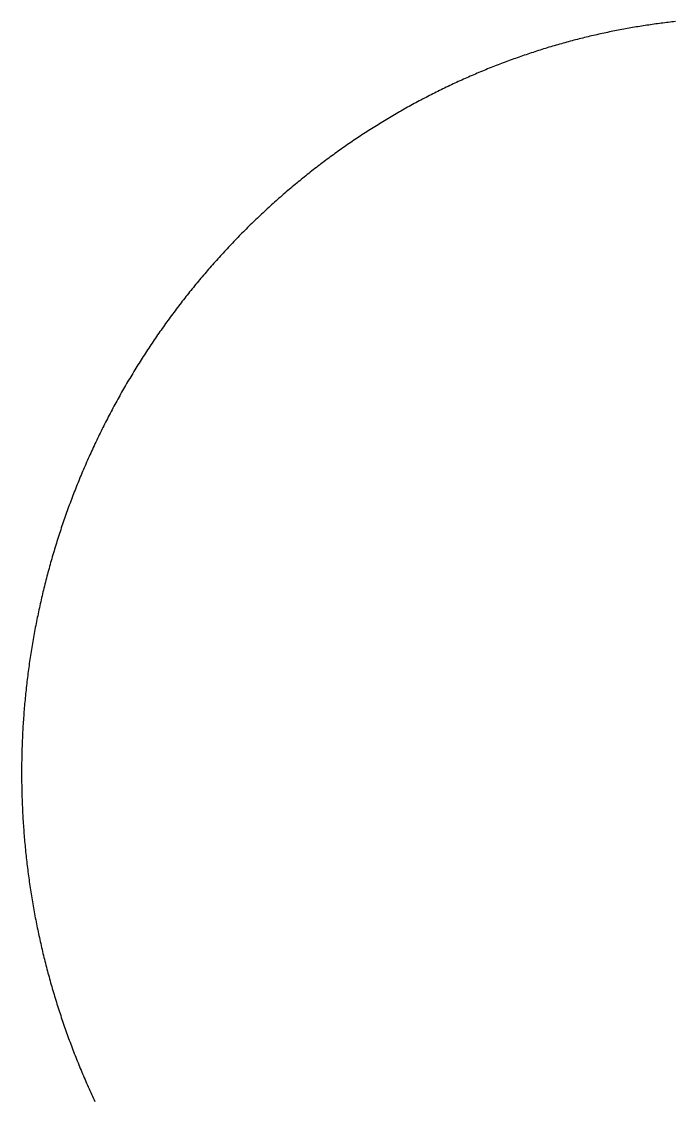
# Model space of a CAD drawing. Header units: metres. Extents: x 0 to 80, y 0 to 80.
# Drawn here: x 30.74 to 40, y 15.35 to 30.64 of the extents above; entities that cross this region are included whole.
import ezdxf

# ---------------------------------------------------------------- set-up
doc = ezdxf.new("R2010")
doc.units = ezdxf.units.M

msp = doc.modelspace()

# ---------------------------------------------------------------- linework, layer by layer
at = {"layer": 'ENGRAVE'}
msp.add_lwpolyline([(40.00037, 30.635568), (39.975137, 30.632815), (39.949899, 30.629996), (39.924657, 30.627109), (39.899412, 30.624154), (39.874162, 30.621132), (39.848909, 30.618043), (39.823653, 30.614886), (39.798393, 30.611661), (39.773131, 30.608369), (39.747865, 30.605009), (39.722598, 30.601581), (39.697327, 30.598086), (39.672055, 30.594523), (39.646781, 30.590892), (39.621504, 30.587193), (39.596227, 30.583427), (39.570948, 30.579592), (39.545667, 30.57569), (39.520386, 30.57172), (39.495104, 30.567682), (39.469822, 30.563576), (39.444539, 30.559401), (39.419256, 30.555159), (39.393973, 30.550849), (39.36869, 30.54647), (39.343408, 30.542024), (39.318127, 30.537509), (39.292846, 30.532926), (39.267566, 30.528275), (39.242288, 30.523556), (39.217011, 30.518768), (39.191736, 30.513912), (39.166462, 30.508988), (39.141191, 30.503996), (39.115922, 30.498935), (39.090655, 30.493806), (39.065392, 30.488609), (39.040131, 30.483343), (39.014873, 30.478009), (38.989618, 30.472606), (38.964367, 30.467135), (38.93912, 30.461596), (38.913877, 30.455988), (38.888637, 30.450311), (38.863402, 30.444567), (38.838172, 30.438753), (38.812946, 30.432872), (38.787726, 30.426921), (38.76251, 30.420902), (38.7373, 30.414815), (38.712095, 30.408659), (38.686896, 30.402435), (38.661703, 30.396142), (38.636517, 30.38978), (38.611336, 30.38335), (38.586162, 30.376851), (38.560995, 30.370284), (38.535835, 30.363648), (38.510683, 30.356944), (38.485537, 30.350171), (38.460399, 30.343329), (38.435269, 30.336419), (38.410147, 30.329441), (38.385034, 30.322393), (38.359928, 30.315277), (38.334832, 30.308093), (38.309744, 30.30084), (38.284665, 30.293518), (38.259596, 30.286128), (38.234536, 30.278669), (38.209486, 30.271142), (38.184445, 30.263546), (38.159415, 30.255881), (38.134395, 30.248148), (38.109385, 30.240347), (38.084386, 30.232476), (38.059398, 30.224538), (38.034422, 30.216531), (38.009456, 30.208455), (37.984502, 30.200311), (37.95956, 30.192098), (37.93463, 30.183817), (37.909712, 30.175468), (37.884806, 30.16705), (37.859913, 30.158563), (37.835032, 30.150008), (37.810165, 30.141385), (37.785311, 30.132693), (37.76047, 30.123933), (37.735643, 30.115105), (37.710829, 30.106208), (37.68603, 30.097243), (37.661245, 30.08821), (37.636474, 30.079108), (37.611718, 30.069938), (37.586976, 30.0607), (37.56225, 30.051394), (37.537539, 30.042019), (37.512844, 30.032577), (37.488164, 30.023066), (37.4635, 30.013487), (37.438852, 30.00384), (37.41422, 29.994125), (37.389605, 29.984342), (37.365007, 29.974491), (37.340425, 29.964572), (37.315861, 29.954584), (37.291313, 29.944529), (37.266784, 29.934407), (37.242272, 29.924216), (37.217778, 29.913957), (37.193302, 29.903631), (37.168845, 29.893237), (37.144406, 29.882775), (37.119986, 29.872245), (37.095584, 29.861648), (37.071202, 29.850983), (37.04684, 29.84025), (37.022497, 29.82945), (36.998173, 29.818583), (36.97387, 29.807648), (36.949587, 29.796645), (36.925324, 29.785575), (36.901082, 29.774438), (36.876861, 29.763233), (36.852661, 29.751961), (36.828481, 29.740622), (36.804324, 29.729216), (36.780188, 29.717742), (36.756074, 29.706201), (36.731981, 29.694594), (36.707912, 29.682919), (36.683864, 29.671177), (36.659839, 29.659369), (36.635837, 29.647493), (36.611858, 29.635551), (36.587903, 29.623542), (36.563971, 29.611466), (36.540062, 29.599323), (36.516177, 29.587114), (36.492317, 29.574838), (36.468481, 29.562496), (36.444669, 29.550087), (36.420882, 29.537611), (36.397119, 29.52507), (36.373382, 29.512462), (36.34967, 29.499788), (36.325984, 29.487047), (36.302323, 29.47424), (36.278689, 29.461368), (36.25508, 29.448429), (36.231498, 29.435424), (36.207942, 29.422354), (36.184413, 29.409217), (36.16091, 29.396015), (36.137435, 29.382747), (36.113987, 29.369413), (36.090567, 29.356014), (36.067175, 29.342549), (36.04381, 29.329018), (36.020473, 29.315422), (35.997165, 29.301761), (35.973885, 29.288035), (35.950634, 29.274243), (35.927412, 29.260386), (35.904219, 29.246464), (35.881055, 29.232477), (35.857921, 29.218425), (35.834817, 29.204308), (35.811742, 29.190126), (35.788698, 29.17588), (35.765683, 29.161569), (35.7427, 29.147193), (35.719747, 29.132753), (35.696825, 29.118248), (35.673934, 29.103679), (35.651074, 29.089045), (35.628246, 29.074348), (35.605449, 29.059586), (35.582685, 29.04476), (35.559952, 29.02987), (35.537252, 29.014916), (35.514584, 28.999898), (35.491949, 28.984817), (35.469347, 28.969672), (35.446778, 28.954463), (35.424242, 28.939191), (35.401739, 28.923855), (35.37927, 28.908456), (35.356835, 28.892993), (35.334434, 28.877468), (35.312068, 28.861879), (35.289735, 28.846227), (35.267438, 28.830513), (35.245175, 28.814735), (35.222947, 28.798895), (35.200754, 28.782992), (35.178597, 28.767026), (35.156475, 28.750998), (35.134389, 28.734907), (35.112339, 28.718754), (35.090326, 28.702539), (35.068348, 28.686262), (35.046407, 28.669923), (35.024503, 28.653521), (35.002636, 28.637058), (34.980806, 28.620533), (34.959013, 28.603946), (34.937258, 28.587298), (34.91554, 28.570588), (34.89386, 28.553817), (34.872219, 28.536985), (34.850615, 28.520091), (34.82905, 28.503136), (34.807524, 28.486121), (34.786036, 28.469044), (34.764588, 28.451906), (34.743178, 28.434708), (34.721808, 28.417449), (34.700478, 28.40013), (34.679187, 28.38275), (34.657937, 28.36531), (34.636726, 28.34781), (34.615556, 28.33025), (34.594426, 28.31263), (34.573337, 28.294949), (34.552289, 28.277209), (34.531281, 28.25941), (34.510315, 28.241551), (34.489391, 28.223632), (34.468508, 28.205654), (34.447667, 28.187617), (34.426868, 28.16952), (34.406111, 28.151365), (34.385396, 28.133151), (34.364724, 28.114877), (34.344094, 28.096546), (34.323508, 28.078155), (34.302964, 28.059706), (34.282464, 28.041199), (34.262007, 28.022634), (34.241594, 28.00401), (34.221224, 27.985329), (34.200899, 27.966589), (34.180617, 27.947792), (34.16038, 27.928937), (34.140187, 27.910025), (34.12004, 27.891055), (34.099936, 27.872028), (34.079878, 27.852943), (34.059866, 27.833802), (34.039898, 27.814603), (34.019976, 27.795348), (34.0001, 27.776036), (33.98027, 27.756668), (33.960486, 27.737243), (33.940748, 27.717762), (33.921056, 27.698224), (33.901411, 27.678631), (33.881813, 27.658982), (33.862262, 27.639276), (33.842758, 27.619515), (33.823301, 27.599699), (33.803892, 27.579827), (33.784531, 27.559899), (33.765217, 27.539917), (33.745951, 27.519879), (33.726733, 27.499787), (33.707564, 27.479639), (33.688443, 27.459437), (33.669371, 27.439181), (33.650348, 27.41887), (33.631374, 27.398504), (33.612448, 27.378085), (33.593573, 27.357611), (33.574746, 27.337084), (33.55597, 27.316503), (33.537243, 27.295868), (33.518566, 27.27518), (33.49994, 27.254439), (33.481363, 27.233644), (33.462838, 27.212796), (33.444362, 27.191896), (33.425938, 27.170942), (33.407565, 27.149936), (33.389243, 27.128878), (33.370972, 27.107767), (33.352753, 27.086604), (33.334585, 27.065388), (33.316469, 27.044121), (33.298405, 27.022802), (33.280394, 27.001431), (33.262434, 26.980009), (33.244527, 26.958536), (33.226673, 26.937011), (33.208871, 26.915435), (33.191123, 26.893808), (33.173427, 26.87213), (33.155785, 26.850402), (33.138196, 26.828623), (33.12066, 26.806794), (33.103179, 26.784915), (33.085751, 26.762985), (33.068377, 26.741006), (33.051057, 26.718977), (33.033792, 26.696898), (33.016581, 26.67477), (32.999425, 26.652593), (32.982324, 26.630366), (32.965278, 26.608091), (32.948286, 26.585766), (32.93135, 26.563393), (32.91447, 26.540971), (32.897645, 26.518501), (32.880875, 26.495983), (32.864162, 26.473417), (32.847504, 26.450802), (32.830903, 26.42814), (32.814358, 26.405431), (32.797869, 26.382673), (32.781437, 26.359869), (32.765062, 26.337017), (32.748744, 26.314119), (32.732482, 26.291173), (32.716278, 26.268181), (32.700132, 26.245143), (32.684042, 26.222058), (32.668011, 26.198926), (32.652037, 26.175749), (32.636121, 26.152526), (32.620263, 26.129258), (32.604463, 26.105943), (32.588721, 26.082584), (32.573039, 26.059179), (32.557414, 26.035729), (32.541849, 26.012234), (32.526342, 25.988695), (32.510894, 25.965111), (32.495506, 25.941482), (32.480177, 25.91781), (32.464907, 25.894093), (32.449697, 25.870332), (32.434546, 25.846528), (32.419456, 25.82268), (32.404425, 25.798789), (32.389455, 25.774854), (32.374545, 25.750877), (32.359695, 25.726857), (32.344905, 25.702793), (32.330177, 25.678688), (32.315509, 25.65454), (32.300902, 25.63035), (32.286357, 25.606117), (32.271872, 25.581843), (32.257449, 25.557528), (32.243087, 25.533171), (32.228787, 25.508772), (32.214548, 25.484332), (32.200371, 25.459852), (32.186257, 25.43533), (32.172204, 25.410768), (32.158214, 25.386165), (32.144286, 25.361523), (32.13042, 25.33684), (32.116617, 25.312117), (32.102877, 25.287354), (32.089199, 25.262552), (32.075585, 25.237711), (32.062034, 25.21283), (32.048545, 25.18791), (32.035121, 25.162951), (32.021759, 25.137954), (32.008462, 25.112918), (31.995227, 25.087844), (31.982057, 25.062732), (31.968951, 25.037582), (31.955909, 25.012394), (31.942931, 24.987168), (31.930017, 24.961905), (31.917167, 24.936605), (31.904382, 24.911268), (31.891662, 24.885894), (31.879007, 24.860483), (31.866416, 24.835036), (31.853891, 24.809552), (31.84143, 24.784033), (31.829035, 24.758477), (31.816705, 24.732886), (31.80444, 24.707259), (31.792241, 24.681597), (31.780108, 24.655899), (31.76804, 24.630167), (31.756038, 24.6044), (31.744103, 24.578598), (31.732233, 24.552762), (31.720429, 24.526891), (31.708692, 24.500987), (31.697021, 24.475048), (31.685417, 24.449076), (31.67388, 24.423071), (31.662409, 24.397032), (31.651005, 24.37096), (31.639667, 24.344855), (31.628397, 24.318718), (31.617194, 24.292548), (31.606058, 24.266345), (31.59499, 24.240111), (31.583989, 24.213844), (31.573056, 24.187546), (31.56219, 24.161216), (31.551392, 24.134855), (31.540662, 24.108463), (31.529999, 24.08204), (31.519405, 24.055585), (31.508879, 24.029101), (31.498421, 24.002586), (31.488031, 23.97604), (31.47771, 23.949465), (31.467457, 23.92286), (31.457273, 23.896226), (31.447158, 23.869562), (31.437111, 23.842868), (31.427134, 23.816146), (31.417225, 23.789395), (31.407385, 23.762615), (31.397614, 23.735807), (31.387913, 23.708971), (31.378281, 23.682106), (31.368718, 23.655214), (31.359225, 23.628294), (31.349802, 23.601347), (31.340448, 23.574373), (31.331163, 23.547371), (31.321949, 23.520343), (31.312805, 23.493288), (31.30373, 23.466207), (31.294726, 23.439099), (31.285792, 23.411966), (31.276928, 23.384806), (31.268134, 23.357622), (31.259411, 23.330411), (31.250758, 23.303176), (31.242176, 23.275915), (31.233665, 23.24863), (31.225224, 23.22132), (31.216854, 23.193986), (31.208555, 23.166627), (31.200327, 23.139245), (31.19217, 23.111838), (31.184084, 23.084409), (31.176069, 23.056955), (31.168125, 23.029479), (31.160253, 23.00198), (31.152452, 22.974458), (31.144722, 22.946913), (31.137065, 22.919346), (31.129478, 22.891757), (31.121964, 22.864147), (31.114521, 22.836514), (31.107149, 22.80886), (31.09985, 22.781184), (31.092623, 22.753488), (31.085468, 22.72577), (31.078384, 22.698032), (31.071373, 22.670274), (31.064434, 22.642495), (31.057568, 22.614696), (31.050773, 22.586878), (31.044052, 22.559039), (31.037402, 22.531182), (31.030825, 22.503305), (31.024321, 22.475409), (31.017889, 22.447494), (31.01153, 22.419561), (31.005243, 22.391609), (30.99903, 22.36364), (30.992889, 22.335652), (30.986821, 22.307646), (30.980827, 22.279623), (30.974905, 22.251583), (30.969056, 22.223526), (30.96328, 22.195452), (30.957578, 22.167361), (30.951949, 22.139253), (30.946393, 22.11113), (30.94091, 22.08299), (30.935501, 22.054834), (30.930166, 22.026663), (30.924903, 21.998477), (30.919715, 21.970275), (30.9146, 21.942058), (30.909558, 21.913827), (30.90459, 21.885581), (30.899696, 21.857321), (30.894876, 21.829046), (30.890129, 21.800758), (30.885457, 21.772456), (30.880858, 21.74414), (30.876333, 21.715812), (30.871882, 21.68747), (30.867505, 21.659115), (30.863202, 21.630748), (30.858974, 21.602368), (30.854819, 21.573977), (30.850739, 21.545573), (30.846733, 21.517157), (30.842801, 21.48873), (30.838943, 21.460292), (30.83516, 21.431842), (30.831451, 21.403382), (30.827816, 21.374911), (30.824256, 21.346429), (30.82077, 21.317937), (30.817359, 21.289436), (30.814022, 21.260924), (30.81076, 21.232403), (30.807572, 21.203872), (30.804459, 21.175332), (30.801421, 21.146784), (30.798457, 21.118226), (30.795568, 21.08966), (30.792754, 21.061086), (30.790014, 21.032504), (30.787349, 21.003914), (30.784759, 20.975316), (30.782244, 20.94671), (30.779804, 20.918098), (30.777438, 20.889479), (30.775148, 20.860852), (30.772932, 20.83222), (30.770791, 20.803581), (30.768725, 20.774935), (30.766734, 20.746284), (30.764818, 20.717627), (30.762977, 20.688965), (30.761212, 20.660298), (30.759521, 20.631625), (30.757905, 20.602948), (30.756364, 20.574266), (30.754898, 20.54558), (30.753508, 20.516889), (30.752192, 20.488195), (30.750952, 20.459497), (30.749786, 20.430795), (30.748696, 20.40209), (30.747681, 20.373382), (30.746741, 20.344672), (30.745876, 20.315958), (30.745087, 20.287242), (30.744372, 20.258524), (30.743733, 20.229804), (30.743169, 20.201083), (30.74268, 20.172359), (30.742267, 20.143635), (30.741928, 20.114909), (30.741665, 20.086183), (30.741477, 20.057455), (30.741364, 20.028728), (30.741327, 20), (30.741364, 19.971272), (30.741477, 19.942545), (30.741665, 19.913817), (30.741928, 19.885091), (30.742267, 19.856365), (30.74268, 19.827641), (30.743169, 19.798917), (30.743733, 19.770196), (30.744372, 19.741476), (30.745087, 19.712758), (30.745876, 19.684042), (30.746741, 19.655328), (30.747681, 19.626618), (30.748696, 19.59791), (30.749786, 19.569205), (30.750952, 19.540503), (30.752192, 19.511805), (30.753508, 19.483111), (30.754898, 19.45442), (30.756364, 19.425734), (30.757905, 19.397052), (30.759521, 19.368375), (30.761212, 19.339702), (30.762977, 19.311035), (30.764818, 19.282373), (30.766734, 19.253716), (30.768725, 19.225065), (30.770791, 19.196419), (30.772932, 19.16778), (30.775148, 19.139148), (30.777438, 19.110521), (30.779804, 19.081902), (30.782244, 19.05329), (30.784759, 19.024684), (30.787349, 18.996086), (30.790014, 18.967496), (30.792754, 18.938914), (30.795568, 18.91034), (30.798457, 18.881774), (30.801421, 18.853216), (30.804459, 18.824668), (30.807572, 18.796128), (30.81076, 18.767597), (30.814022, 18.739076), (30.817359, 18.710564), (30.82077, 18.682063), (30.824256, 18.653571), (30.827816, 18.625089), (30.831451, 18.596618), (30.83516, 18.568158), (30.838943, 18.539708), (30.842801, 18.51127), (30.846733, 18.482843), (30.850739, 18.454427), (30.854819, 18.426023), (30.858974, 18.397632), (30.863202, 18.369252), (30.867505, 18.340885), (30.871882, 18.31253), (30.876333, 18.284188), (30.880858, 18.25586), (30.885457, 18.227544), (30.890129, 18.199242), (30.894876, 18.170954), (30.899696, 18.142679), (30.90459, 18.114419), (30.909558, 18.086173), (30.9146, 18.057942), (30.919715, 18.029725), (30.924903, 18.001523), (30.930166, 17.973337), (30.935501, 17.945166), (30.94091, 17.91701), (30.946393, 17.88887), (30.951949, 17.860747), (30.957578, 17.832639), (30.96328, 17.804548), (30.969056, 17.776474), (30.974905, 17.748417), (30.980827, 17.720377), (30.986821, 17.692354), (30.992889, 17.664348), (30.99903, 17.63636), (31.005243, 17.608391), (31.01153, 17.580439), (31.017889, 17.552506), (31.024321, 17.524591), (31.030825, 17.496695), (31.037402, 17.468818), (31.044052, 17.440961), (31.050773, 17.413122), (31.057568, 17.385304), (31.064434, 17.357505), (31.071373, 17.329726), (31.078384, 17.301968), (31.085468, 17.27423), (31.092623, 17.246512), (31.09985, 17.218816), (31.107149, 17.19114), (31.114521, 17.163486), (31.121964, 17.135853), (31.129478, 17.108243), (31.137065, 17.080654), (31.144722, 17.053087), (31.152452, 17.025542), (31.160253, 16.99802), (31.168125, 16.970521), (31.176069, 16.943045), (31.184084, 16.915591), (31.19217, 16.888162), (31.200327, 16.860755), (31.208555, 16.833373), (31.216854, 16.806014), (31.225224, 16.77868), (31.233665, 16.75137), (31.242176, 16.724085), (31.250758, 16.696824), (31.259411, 16.669589), (31.268134, 16.642378), (31.276928, 16.615194), (31.285792, 16.588034), (31.294726, 16.560901), (31.30373, 16.533793), (31.312805, 16.506712), (31.321949, 16.479657), (31.331163, 16.452629), (31.340448, 16.425627), (31.349802, 16.398653), (31.359225, 16.371706), (31.368718, 16.344786), (31.378281, 16.317894), (31.387913, 16.291029), (31.397614, 16.264193), (31.407385, 16.237385), (31.417225, 16.210605), (31.427134, 16.183854), (31.437111, 16.157132), (31.447158, 16.130438), (31.457273, 16.103774), (31.467457, 16.07714), (31.47771, 16.050535), (31.488031, 16.02396), (31.498421, 15.997414), (31.508879, 15.970899), (31.519405, 15.944415), (31.529999, 15.91796), (31.540662, 15.891537), (31.551392, 15.865145), (31.56219, 15.838784), (31.573056, 15.812454), (31.583989, 15.786156), (31.59499, 15.759889), (31.606058, 15.733655), (31.617194, 15.707452), (31.628397, 15.681282), (31.639667, 15.655145), (31.651005, 15.62904), (31.662409, 15.602968), (31.67388, 15.576929), (31.685417, 15.550924), (31.697021, 15.524952), (31.708692, 15.499013), (31.720429, 15.473109), (31.732233, 15.447238), (31.744103, 15.421402), (31.756038, 15.3956), (31.76804, 15.369833), (31.780108, 15.344101)], dxfattribs=at)

doc.saveas('drawing.dxf')
